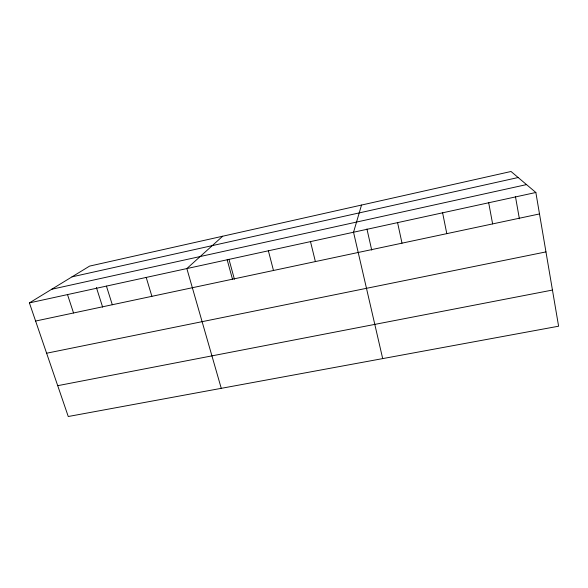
<?xml version="1.0" encoding="UTF-8"?>
<svg xmlns="http://www.w3.org/2000/svg" width="588" height="588" viewBox="0 0 588 588"><rect width="100%" height="100%" fill="white"/><g stroke="black" fill="none" stroke-linecap="round" stroke-linejoin="round"><path stroke-width="0.88" d="M361.524 205.058L353.542 232.231L382.692 358.606M222.676 236.229L186.852 268.569L221.257 388.33M29.4 302.894L89.582 266.107L511.023 171.49L535.852 192.489L558.6 326.208L68.259 416.51L29.4 302.894L535.852 192.489M72.008 276.852L518.153 177.525M51.693 289.267L526.517 184.603M35.611 321.041L539.497 213.944M46.614 353.226L545.958 251.899M57.72 385.677L552.448 290.06M67.502 294.588L73.544 312.978M96.388 287.488L102.657 307.164M106.428 286.099L112.301 304.738M146.199 277.433L151.895 296.323M227.174 259.778L232.481 279.197M228.96 259.279L234.406 279.226M268.378 250.797L273.479 270.48M310.493 241.617L315.381 261.579M366.934 228.967L371.719 250.12M397.576 222.631L402.008 243.167M442.61 212.812L446.799 233.649M488.694 202.772L492.619 223.91M515.419 196.37L519.388 218.802"/></g></svg>
